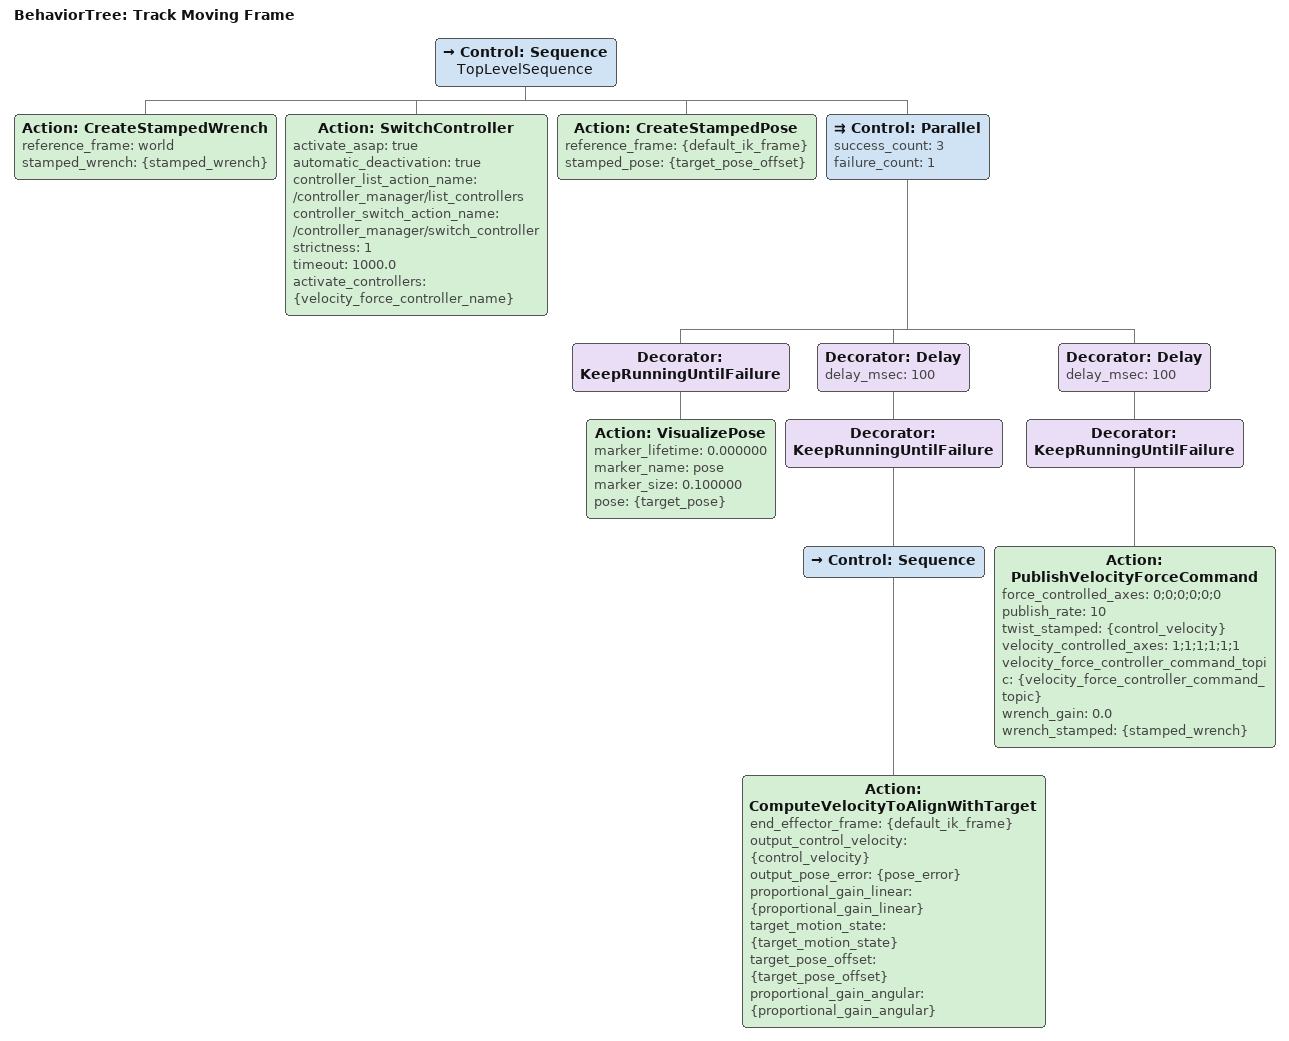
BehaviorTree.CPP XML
<?xml version='1.0' encoding='UTF-8'?>
<root BTCPP_format="4" main_tree_to_execute="Track Moving Frame">
  <BehaviorTree ID="Track Moving Frame" _description="Moves a given end-effector link to track a moving frame, e.g. to control the robot arm with a teleoperation device.">
    <Control ID="Sequence" name="TopLevelSequence">
      <Action ID="CreateStampedWrench" reference_frame="world" stamped_wrench="{stamped_wrench}"/>
      <Action ID="SwitchController" activate_asap="true" automatic_deactivation="true" controller_list_action_name="/controller_manager/list_controllers" controller_switch_action_name="/controller_manager/switch_controller" strictness="1" timeout="1000.0" activate_controllers="{velocity_force_controller_name}"/>
      <Action ID="CreateStampedPose" reference_frame="{default_ik_frame}" stamped_pose="{target_pose_offset}"/>
      <Control ID="Parallel" success_count="3" failure_count="1">
        <Decorator ID="KeepRunningUntilFailure">
          <Action ID="VisualizePose" marker_lifetime="0.000000" marker_name="pose" marker_size="0.100000" pose="{target_pose}"/>
        </Decorator>
        <Decorator ID="Delay" delay_msec="100">
          <Decorator ID="KeepRunningUntilFailure">
            <Control ID="Sequence">
              <Action ID="ComputeVelocityToAlignWithTarget" end_effector_frame="{default_ik_frame}" output_control_velocity="{control_velocity}" output_pose_error="{pose_error}" proportional_gain_linear="{proportional_gain_linear}" target_motion_state="{target_motion_state}" target_pose_offset="{target_pose_offset}" proportional_gain_angular="{proportional_gain_angular}"/>
            </Control>
          </Decorator>
        </Decorator>
        <Decorator ID="Delay" delay_msec="100">
          <Decorator ID="KeepRunningUntilFailure">
            <Action ID="PublishVelocityForceCommand" force_controlled_axes="0;0;0;0;0;0" publish_rate="10" twist_stamped="{control_velocity}" velocity_controlled_axes="1;1;1;1;1;1" velocity_force_controller_command_topic="{velocity_force_controller_command_topic}" wrench_gain="0.0" wrench_stamped="{stamped_wrench}"/>
          </Decorator>
        </Decorator>
      </Control>
    </Control>
  </BehaviorTree>
</root>
